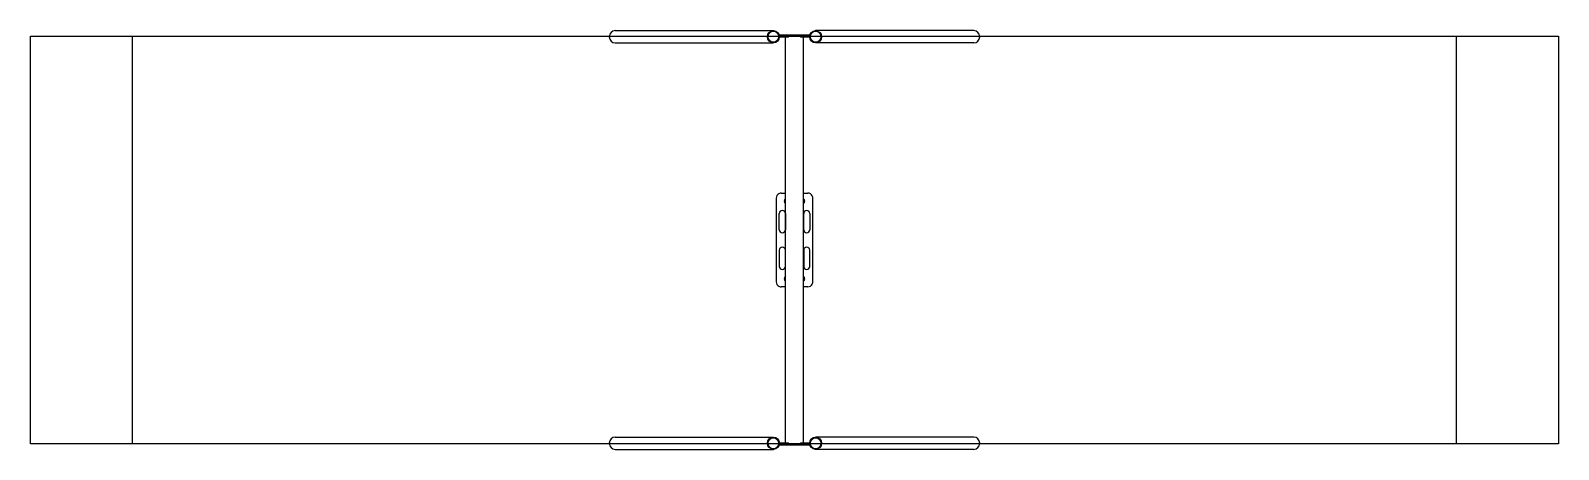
# Model space of a CAD drawing. Header units: millimetres. Extents: x 10396 to 17896, y 28 to 2083.
import ezdxf

# ---------------------------------------------------------------- set-up
doc = ezdxf.new("R2010")
doc.units = ezdxf.units.MM
doc.linetypes.add('AM_ISO08W050', pattern=[18, 12, -1.5, 3, -1.5])
doc.layers.add('AM_4', color=3, linetype='Continuous', lineweight=25)
doc.layers.add('AM_7', color=4, linetype='AM_ISO08W050', lineweight=25)

msp = doc.modelspace()

# ---------------------------------------------------------------- linework, layer by layer
at = {"layer": 'AM_4'}
for p, q in [((10896.4, 55.2), (10896.4, 2055.2)), ((13266.3, 2082.8), (14042.8, 2082.8)), ((14221.8, 2060.2), (14071, 2060.2)), ((14071.8, 2055.2), (14220.9, 2055.2)), ((14101.8, 2050.2), (14071.8, 2050.2)), ((14116.6, 2050.2), (14101.8, 2050.2)), ((14101.9, 60.3), (14101.9, 2050.2)), ((14116.6, 2050.2), (14116.6, 2055.2)), ((14176.1, 2055.2), (14176.1, 2050.2)), ((14190.9, 2050.2), (14176.1, 2050.2)), ((14190.8, 60.3), (14190.8, 2050.2)), ((14220.9, 2050.2), (14190.9, 2050.2)), ((15026.4, 2082.8), (14250, 2082.8)), ((17396.4, 55.2), (17396.4, 2055.2)), ((13266.3, 2022.5), (14042.8, 2022.5)), ((15026.4, 2022.5), (14250, 2022.5)), ((14081.4, 1285.3), (14101.9, 1285.3)), ((14190.8, 1285.3), (14211.4, 1285.3)), ((14056.4, 1260.3), (14056.4, 850.3)), ((14236.4, 850.3), (14236.4, 1260.3)), ((14071.4, 1105.3), (14071.4, 1185.3)), ((14101.4, 1185.3), (14101.4, 1105.3)), ((14191.4, 1105.3), (14191.4, 1185.3)), ((14221.4, 1185.3), (14221.4, 1105.3)), ((14071.4, 1005.3), (14071.4, 925.3)), ((14101.4, 925.3), (14101.4, 1005.3)), ((14191.4, 1005.3), (14191.4, 925.3)), ((14221.4, 925.3), (14221.4, 1005.3)), ((14101.9, 825.3), (14081.4, 825.3)), ((14211.4, 825.3), (14190.8, 825.3)), ((13266.3, 87.9), (14042.8, 87.9)), ((15026.4, 87.9), (14250, 87.9)), ((13266.3, 27.6), (14042.8, 27.6)), ((14071, 50.3), (14221.8, 50.3)), ((14071.8, 60.3), (14101.8, 60.3)), ((14220.9, 55.3), (14071.8, 55.3)), ((14101.8, 60.3), (14116.6, 60.3)), ((14116.6, 55.3), (14116.6, 60.3)), ((14176.1, 60.3), (14190.9, 60.3)), ((14176.1, 60.3), (14176.1, 55.3)), ((14190.9, 60.3), (14220.9, 60.3)), ((15026.4, 27.6), (14250, 27.6))]:
    msp.add_line(p, q, dxfattribs=at)
for centre, start, end in [((14086.4, 1185.3), 0, 180), ((14111.4, 1245.3), 129.05012, 230.94988), ((14181.4, 1245.3), 309.05012, 50.94988), ((14206.4, 1185.3), 0, 180), ((14086.4, 1105.3), 180, 0), ((14206.4, 1105.3), 180, 0), ((14086.4, 1005.3), 0, 180), ((14206.4, 1005.3), 0, 180), ((14086.4, 925.3), 180, 0), ((14206.4, 925.3), 180, 0), ((14111.4, 865.3), 129.05012, 230.94988), ((14181.4, 865.3), 309.05012, 50.94988)]:
    msp.add_arc(centre, 15, start, end, dxfattribs=at)
for centre, major_axis in [((13266.3, 2052.7), (0, -30.1)), ((15026.4, 2052.7), (0, 30.2)), ((13266.3, 57.8), (0, -30.2)), ((15026.4, 57.8), (0, 30.2))]:
    msp.add_ellipse(centre, major_axis=major_axis, ratio=0.965926, start_param=3.141593, end_param=6.283185, dxfattribs=at)
for centre, major_axis in [((14042.8, 2052.7), (0, -30.1)), ((14042.8, 2052.7), (0, -27.1)), ((14250, 2052.7), (0, 30.2)), ((14250, 2052.7), (0, 27.2)), ((14042.8, 57.8), (0, -30.2)), ((14042.8, 57.8), (0, -27.1)), ((14250, 57.8), (0, 30.2)), ((14250, 57.8), (0, 27.2))]:
    msp.add_ellipse(centre, major_axis=major_axis, ratio=0.965926, dxfattribs=at)
for points, knots in [([(14081.4, 1285.3), (14079.8, 1285.3), (14078.1, 1285.1), (14073.9, 1284.3), (14071.5, 1283.4), (14065.5, 1280), (14062.4, 1277.1), (14057.7, 1269.5), (14056.4, 1264.9), (14056.4, 1260.3)], [-3.127979, -3.127979, -3.127979, -3.127979, -2.736982, -2.736982, -2.111386, -2.111386, -1.110433, -1.110433, 0, 0, 0, 0]), ([(14236.4, 1260.3), (14236.4, 1261.9), (14236.2, 1263.5), (14235.4, 1267.7), (14234.5, 1270.2), (14231.1, 1276.2), (14228.1, 1279.3), (14220.6, 1283.9), (14216, 1285.3), (14211.4, 1285.3)], [-3.132207, -3.132207, -3.132207, -3.132207, -2.740681, -2.740681, -2.11424, -2.11424, -1.111933, -1.111933, 0, 0, 0, 0]), ([(14056.4, 850.3), (14056.4, 845.6), (14057.7, 841), (14062.4, 833.4), (14065.5, 830.5), (14071.5, 827.1), (14073.9, 826.2), (14078.1, 825.4), (14079.8, 825.3), (14081.4, 825.3)], [-3.127979, -3.127979, -3.127979, -3.127979, -2.017547, -2.017547, -1.016593, -1.016593, -0.390997, -0.390997, 0, 0, 0, 0]), ([(14211.4, 825.3), (14216, 825.3), (14220.6, 826.6), (14228.1, 831.2), (14231.1, 834.3), (14234.5, 840.3), (14235.4, 842.8), (14236.2, 847), (14236.4, 848.6), (14236.4, 850.3)], [-3.132207, -3.132207, -3.132207, -3.132207, -2.020273, -2.020273, -1.017967, -1.017967, -0.391526, -0.391526, 0, 0, 0, 0])]:
    msp.add_open_spline(points, degree=3, knots=knots, dxfattribs=at)
at = {"layer": 'AM_7'}
msp.add_lwpolyline([(10396.4, 2055.2), (17896.4, 2055.2), (17896.4, 55.2), (10396.4, 55.2)], close=True, dxfattribs=at)

doc.saveas('drawing.dxf')
